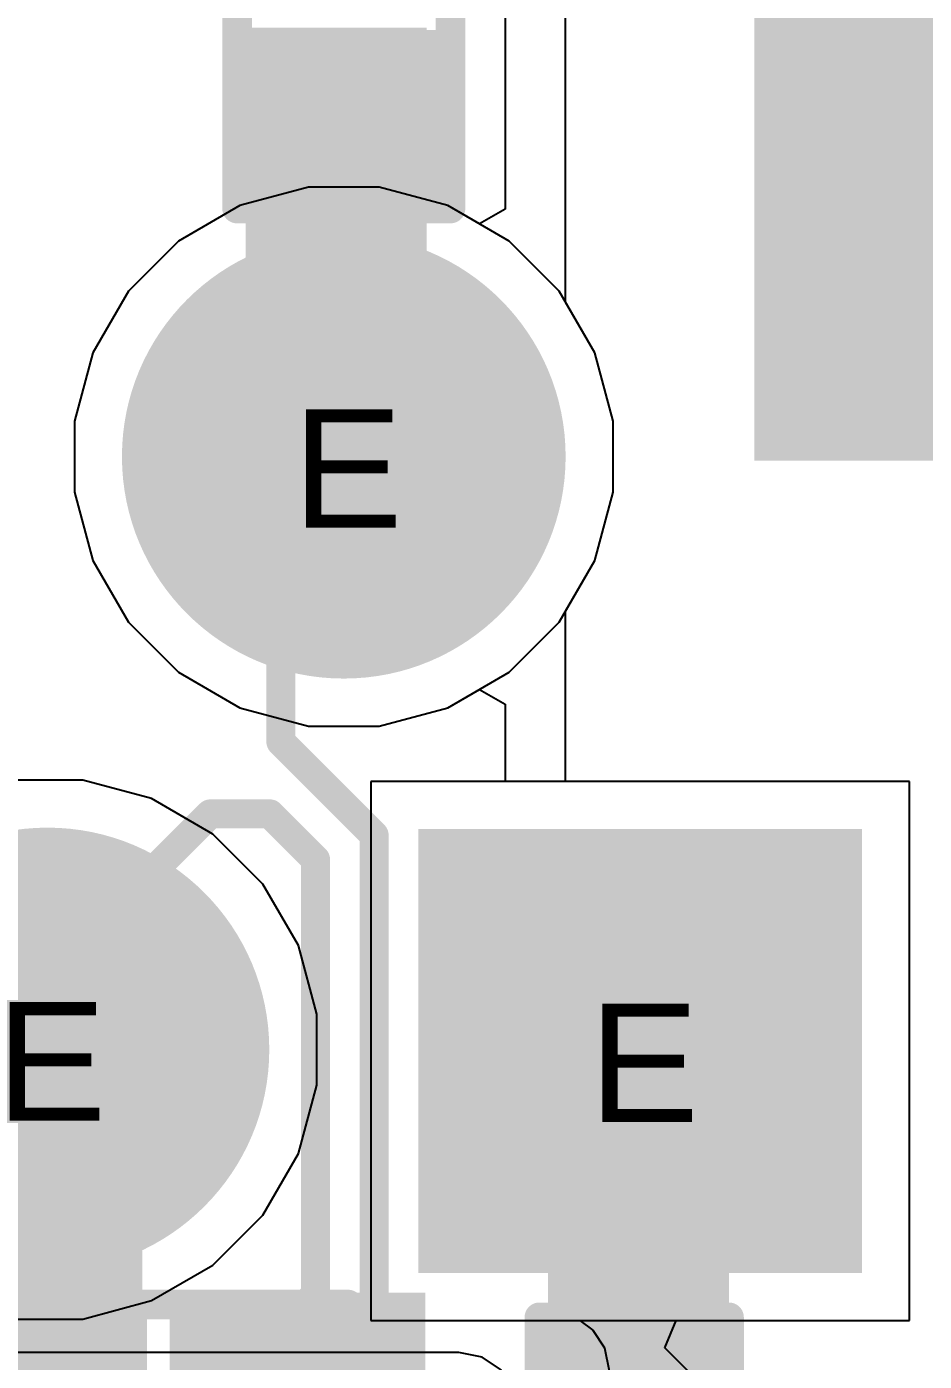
# Model space of a CAD drawing. Header units: inches. Extents: x 0 to 208, y 0 to 213.
# Drawn here: x 4.5181 to 4.6695, y 3.563 to 3.788 of the extents above; entities that cross this region are included whole.
import ezdxf

# ---------------------------------------------------------------- set-up
doc = ezdxf.new("R2010")
doc.units = ezdxf.units.IN
doc.header["$MEASUREMENT"] = 0
for name, color, linetype in [('Bottom Layer', 5, 'Continuous'), ('Bottom Overlay', 54, 'Continuous'), ('Bottom Paste', 16, 'Continuous'), ('Bottom Solder', 6, 'Continuous'), ('Drill Drawing', 1, 'Continuous'), ('L2_GND1', 16, 'Continuous'), ('L3_SIG1', 76, 'Continuous'), ('L4_PWR', 90, 'Continuous'), ('L5_GND2', 156, 'Continuous'), ('L6_SIG2', 130, 'Continuous'), ('L7_GND3', 216, 'Continuous'), ('Multi-Layer', 9, 'Continuous'), ('Pad Holes', 156, 'Continuous'), ('Top Layer', 1, 'Continuous'), ('Top Solder', 216, 'Continuous')]:
    doc.layers.add(name, color=color, linetype=linetype)
doc.styles.add('Arial', font='', dxfattribs={"height": 0.2})
doc.styles.get('Arial').set_extended_font_data('Arial')

# ---------------------------------------------------------------- blocks, each defined once
blk = doc.blocks.new('HR911130C_518')
at = {"layer": 'Bottom Layer'}
h = blk.add_hatch(color=5, dxfattribs=at)
edge = h.paths.add_edge_path()
edge.add_arc((0.175, -0.17238), 0.03543, 0, 360)
h = blk.add_hatch(color=5, dxfattribs=at)
edge = h.paths.add_edge_path()
edge.add_arc((0.125, -0.27238), 0.03543, 0, 360)
blk.add_hatch(color=5, dxfattribs=at).paths.add_polyline_path([(0.26043, -0.30805), (0.18957, -0.30805), (0.18957, -0.23719), (0.26043, -0.23719)])
at = {"layer": 'Bottom Solder'}
h = blk.add_hatch(color=6, dxfattribs=at)
edge = h.paths.add_edge_path()
edge.add_arc((0.175, -0.17238), 0.03743, 0, 360)
h = blk.add_hatch(color=6, dxfattribs=at)
edge = h.paths.add_edge_path()
edge.add_arc((0.125, -0.27238), 0.03743, 0, 360)
blk.add_hatch(color=6, dxfattribs=at).paths.add_polyline_path([(0.26243, -0.31005), (0.18757, -0.31005), (0.18757, -0.23519), (0.26243, -0.23519)])
at = {"layer": 'L2_GND1'}
h = blk.add_hatch(color=16, dxfattribs=at)
edge = h.paths.add_edge_path()
edge.add_arc((0.175, -0.17238), 0.03543, 0, 360)
h = blk.add_hatch(color=16, dxfattribs=at)
edge = h.paths.add_edge_path()
edge.add_arc((0.125, -0.27238), 0.03543, 0, 360)
blk.add_hatch(color=16, dxfattribs=at).paths.add_polyline_path([(0.26043, -0.30805), (0.18957, -0.30805), (0.18957, -0.23719), (0.26043, -0.23719)])
at = {"layer": 'L3_SIG1'}
h = blk.add_hatch(color=76, dxfattribs=at)
edge = h.paths.add_edge_path()
edge.add_arc((0.175, -0.17238), 0.03543, 0, 360)
h = blk.add_hatch(color=76, dxfattribs=at)
edge = h.paths.add_edge_path()
edge.add_arc((0.125, -0.27238), 0.03543, 0, 360)
blk.add_hatch(color=76, dxfattribs=at).paths.add_polyline_path([(0.26043, -0.30805), (0.18957, -0.30805), (0.18957, -0.23719), (0.26043, -0.23719)])
at = {"layer": 'L4_PWR'}
h = blk.add_hatch(color=90, dxfattribs=at)
edge = h.paths.add_edge_path()
edge.add_arc((0.175, -0.17238), 0.03543, 0, 360)
h = blk.add_hatch(color=90, dxfattribs=at)
edge = h.paths.add_edge_path()
edge.add_arc((0.125, -0.27238), 0.03543, 0, 360)
blk.add_hatch(color=90, dxfattribs=at).paths.add_polyline_path([(0.26043, -0.30805), (0.18957, -0.30805), (0.18957, -0.23719), (0.26043, -0.23719)])
at = {"layer": 'L5_GND2'}
h = blk.add_hatch(color=156, dxfattribs=at)
edge = h.paths.add_edge_path()
edge.add_arc((0.175, -0.17238), 0.03543, 0, 360)
h = blk.add_hatch(color=156, dxfattribs=at)
edge = h.paths.add_edge_path()
edge.add_arc((0.125, -0.27238), 0.03543, 0, 360)
blk.add_hatch(color=156, dxfattribs=at).paths.add_polyline_path([(0.26043, -0.30805), (0.18957, -0.30805), (0.18957, -0.23719), (0.26043, -0.23719)])
at = {"layer": 'L6_SIG2'}
h = blk.add_hatch(color=130, dxfattribs=at)
edge = h.paths.add_edge_path()
edge.add_arc((0.175, -0.17238), 0.03543, 0, 360)
h = blk.add_hatch(color=130, dxfattribs=at)
edge = h.paths.add_edge_path()
edge.add_arc((0.125, -0.27238), 0.03543, 0, 360)
blk.add_hatch(color=130, dxfattribs=at).paths.add_polyline_path([(0.26043, -0.30805), (0.18957, -0.30805), (0.18957, -0.23719), (0.26043, -0.23719)])
at = {"layer": 'L7_GND3'}
h = blk.add_hatch(color=216, dxfattribs=at)
edge = h.paths.add_edge_path()
edge.add_arc((0.175, -0.17238), 0.03543, 0, 360)
h = blk.add_hatch(color=216, dxfattribs=at)
edge = h.paths.add_edge_path()
edge.add_arc((0.125, -0.27238), 0.03543, 0, 360)
blk.add_hatch(color=216, dxfattribs=at).paths.add_polyline_path([(0.26043, -0.30805), (0.18957, -0.30805), (0.18957, -0.23719), (0.26043, -0.23719)])
at = {"layer": 'Multi-Layer'}
h = blk.add_hatch(color=9, dxfattribs=at)
edge = h.paths.add_edge_path()
edge.add_arc((0.175, -0.17238), 0.03543, 0, 360)
h = blk.add_hatch(color=9, dxfattribs=at)
edge = h.paths.add_edge_path()
edge.add_arc((0.125, -0.27238), 0.03543, 0, 360)
blk.add_hatch(color=9, dxfattribs=at).paths.add_polyline_path([(0.26043, -0.30805), (0.18957, -0.30805), (0.18957, -0.23719), (0.26043, -0.23719)])
at = {"layer": 'Pad Holes'}
h = blk.add_hatch(color=7, dxfattribs=at)
edge = h.paths.add_edge_path()
edge.add_arc((0.175, -0.17238), 0.01772, 0, 360)
h = blk.add_hatch(color=7, dxfattribs=at)
edge = h.paths.add_edge_path()
edge.add_arc((0.125, -0.27238), 0.01772, 0, 360)
h = blk.add_hatch(color=7, dxfattribs=at)
edge = h.paths.add_edge_path()
edge.add_arc((0.225, -0.27262), 0.01772, 0, 360)
at = {"layer": 'Top Layer'}
h = blk.add_hatch(color=1, dxfattribs=at)
edge = h.paths.add_edge_path()
edge.add_arc((0.175, -0.17238), 0.03543, 0, 360)
h = blk.add_hatch(color=1, dxfattribs=at)
edge = h.paths.add_edge_path()
edge.add_arc((0.125, -0.27238), 0.03543, 0, 360)
blk.add_hatch(color=1, dxfattribs=at).paths.add_polyline_path([(0.26043, -0.30805), (0.18957, -0.30805), (0.18957, -0.23719), (0.26043, -0.23719)])
at = {"layer": 'Top Solder'}
h = blk.add_hatch(color=216, dxfattribs=at)
edge = h.paths.add_edge_path()
edge.add_arc((0.175, -0.17238), 0.03743, 0, 360)
h = blk.add_hatch(color=216, dxfattribs=at)
edge = h.paths.add_edge_path()
edge.add_arc((0.125, -0.27238), 0.03743, 0, 360)
blk.add_hatch(color=216, dxfattribs=at).paths.add_polyline_path([(0.26243, -0.31005), (0.18757, -0.31005), (0.18757, -0.23519), (0.26243, -0.23519)])
blk = doc.blocks.new('DFN1006_2L__B_556')
at = {"layer": 'Bottom Layer'}
for points in [[(-0.02756, 0.01299), (-0.00591, 0.01299), (-0.00591, -0.01299), (-0.02756, -0.01299)], [(0.00591, 0.01299), (0.02756, 0.01299), (0.02756, -0.01299), (0.00591, -0.01299)]]:
    blk.add_hatch(color=5, dxfattribs=at).paths.add_polyline_path(points)
at = {"layer": 'Bottom Overlay'}
blk.add_hatch(color=54, dxfattribs=at).paths.add_polyline_path([(-0.04502, -0.02001), (-0.03202, -0.02001), (-0.03202, 0.01999), (-0.04502, 0.01999)])
at = {"layer": 'Bottom Paste'}
for points in [[(-0.02756, 0.01299), (-0.00591, 0.01299), (-0.00591, -0.01299), (-0.02756, -0.01299)], [(0.00591, 0.01299), (0.02756, 0.01299), (0.02756, -0.01299), (0.00591, -0.01299)]]:
    blk.add_hatch(color=16, dxfattribs=at).paths.add_polyline_path(points)
at = {"layer": 'Bottom Solder'}
for points in [[(-0.03156, 0.01699), (-0.00191, 0.01699), (-0.00191, -0.01699), (-0.03156, -0.01699)], [(0.00191, 0.01699), (0.03156, 0.01699), (0.03156, -0.01699), (0.00191, -0.01699)]]:
    blk.add_hatch(color=6, dxfattribs=at).paths.add_polyline_path(points)
at = {"layer": 'Bottom Overlay'}
for points in [[(0.032, 0.018, 0.005, 0.005, 0), (-0.032, 0.018, 0.005, 0.005, 0)], [(-0.032, 0.018, 0.005, 0.005, 0), (-0.032, -0.018, 0.005, 0.005, 0)], [(0.032, 0.018, 0.005, 0.005, 0), (0.032, -0.018, 0.005, 0.005, 0)], [(0.032, -0.018, 0.005, 0.005, 0), (-0.032, -0.018, 0.005, 0.005, 0)]]:
    blk.add_lwpolyline(points, format="xyseb", dxfattribs=at)
for points in [[(-0.03325, 0.018, 0.0025, 0.0025, 1), (-0.03075, 0.018, 0.0025, 0.0025, 1)], [(-0.03325, 0.018, 0.0025, 0.0025, 1), (-0.03075, 0.018, 0.0025, 0.0025, 1)], [(0.03075, 0.018, 0.0025, 0.0025, 1), (0.03325, 0.018, 0.0025, 0.0025, 1)], [(0.03075, 0.018, 0.0025, 0.0025, 1), (0.03325, 0.018, 0.0025, 0.0025, 1)], [(-0.03325, -0.018, 0.0025, 0.0025, 1), (-0.03075, -0.018, 0.0025, 0.0025, 1)], [(-0.03325, -0.018, 0.0025, 0.0025, 1), (-0.03075, -0.018, 0.0025, 0.0025, 1)], [(0.03075, -0.018, 0.0025, 0.0025, 1), (0.03325, -0.018, 0.0025, 0.0025, 1)], [(0.03075, -0.018, 0.0025, 0.0025, 1), (0.03325, -0.018, 0.0025, 0.0025, 1)]]:
    blk.add_lwpolyline(points, format="xyseb", close=True, dxfattribs=at)
blk = doc.blocks.new('DFN1006_2L__B_557')
at = {"layer": 'Bottom Layer'}
for points in [[(-0.02756, 0.01299), (-0.00591, 0.01299), (-0.00591, -0.01299), (-0.02756, -0.01299)], [(0.00591, 0.01299), (0.02756, 0.01299), (0.02756, -0.01299), (0.00591, -0.01299)]]:
    blk.add_hatch(color=5, dxfattribs=at).paths.add_polyline_path(points)
at = {"layer": 'Bottom Overlay'}
blk.add_hatch(color=54, dxfattribs=at).paths.add_polyline_path([(-0.04502, -0.01998), (-0.03202, -0.01998), (-0.03202, 0.02002), (-0.04502, 0.02002)])
at = {"layer": 'Bottom Paste'}
for points in [[(-0.02756, 0.01299), (-0.00591, 0.01299), (-0.00591, -0.01299), (-0.02756, -0.01299)], [(0.00591, 0.01299), (0.02756, 0.01299), (0.02756, -0.01299), (0.00591, -0.01299)]]:
    blk.add_hatch(color=16, dxfattribs=at).paths.add_polyline_path(points)
at = {"layer": 'Bottom Solder'}
for points in [[(-0.03156, 0.01699), (-0.00191, 0.01699), (-0.00191, -0.01699), (-0.03156, -0.01699)], [(0.00191, 0.01699), (0.03156, 0.01699), (0.03156, -0.01699), (0.00191, -0.01699)]]:
    blk.add_hatch(color=6, dxfattribs=at).paths.add_polyline_path(points)
at = {"layer": 'Bottom Overlay'}
for points in [[(0.032, 0.018, 0.005, 0.005, 0), (-0.032, 0.018, 0.005, 0.005, 0)], [(-0.032, -0.018, 0.005, 0.005, 0), (-0.032, 0.018, 0.005, 0.005, 0)], [(0.032, -0.018, 0.005, 0.005, 0), (0.032, 0.018, 0.005, 0.005, 0)], [(0.032, -0.018, 0.005, 0.005, 0), (-0.032, -0.018, 0.005, 0.005, 0)]]:
    blk.add_lwpolyline(points, format="xyseb", dxfattribs=at)
for points in [[(-0.03325, 0.018, 0.0025, 0.0025, 1), (-0.03075, 0.018, 0.0025, 0.0025, 1)], [(-0.03325, 0.018, 0.0025, 0.0025, 1), (-0.03075, 0.018, 0.0025, 0.0025, 1)], [(0.03075, 0.018, 0.0025, 0.0025, 1), (0.03325, 0.018, 0.0025, 0.0025, 1)], [(0.03075, 0.018, 0.0025, 0.0025, 1), (0.03325, 0.018, 0.0025, 0.0025, 1)], [(-0.03325, -0.018, 0.0025, 0.0025, 1), (-0.03075, -0.018, 0.0025, 0.0025, 1)], [(-0.03325, -0.018, 0.0025, 0.0025, 1), (-0.03075, -0.018, 0.0025, 0.0025, 1)], [(0.03075, -0.018, 0.0025, 0.0025, 1), (0.03325, -0.018, 0.0025, 0.0025, 1)], [(0.03075, -0.018, 0.0025, 0.0025, 1), (0.03325, -0.018, 0.0025, 0.0025, 1)]]:
    blk.add_lwpolyline(points, format="xyseb", close=True, dxfattribs=at)
blk = doc.blocks.new('____0402_B_598')
at = {"layer": 'Bottom Layer'}
for points in [[(-0.0095, 0.0125), (-0.0095, -0.0125), (-0.0275, -0.0125), (-0.0275, 0.0125)], [(0.0275, 0.0125), (0.0275, -0.0125), (0.0095, -0.0125), (0.0095, 0.0125)]]:
    blk.add_hatch(color=5, dxfattribs=at).paths.add_polyline_path(points)
at = {"layer": 'Bottom Paste'}
for points in [[(-0.0095, 0.0125), (-0.0095, -0.0125), (-0.0275, -0.0125), (-0.0275, 0.0125)], [(0.0275, 0.0125), (0.0275, -0.0125), (0.0095, -0.0125), (0.0095, 0.0125)]]:
    blk.add_hatch(color=16, dxfattribs=at).paths.add_polyline_path(points)
at = {"layer": 'Bottom Solder'}
for points in [[(-0.00714, 0.01486), (-0.00714, -0.01486), (-0.02986, -0.01486), (-0.02986, 0.01486)], [(0.02986, 0.01486), (0.02986, -0.01486), (0.00714, -0.01486), (0.00714, 0.01486)]]:
    blk.add_hatch(color=6, dxfattribs=at).paths.add_polyline_path(points)
at = {"layer": 'Bottom Overlay'}
for points in [[(-0.031, 0.016, 0.005, 0.005, 0), (-0.031, -0.016, 0.005, 0.005, 0)], [(-0.031, 0.016, 0.005, 0.005, 0), (-0.011, 0.016, 0.005, 0.005, 0)], [(0.011, 0.016, 0.005, 0.005, 0), (0.031, 0.016, 0.005, 0.005, 0)], [(0.031, 0.016, 0.005, 0.005, 0), (0.031, -0.016, 0.005, 0.005, 0)], [(-0.031, -0.016, 0.005, 0.005, 0), (-0.011, -0.016, 0.005, 0.005, 0)], [(0.011, -0.016, 0.005, 0.005, 0), (0.031, -0.016, 0.005, 0.005, 0)]]:
    blk.add_lwpolyline(points, format="xyseb", dxfattribs=at)
for points in [[(-0.03225, 0.016, 0.0025, 0.0025, 1), (-0.02975, 0.016, 0.0025, 0.0025, 1)], [(-0.03225, 0.016, 0.0025, 0.0025, 1), (-0.02975, 0.016, 0.0025, 0.0025, 1)], [(-0.01225, 0.016, 0.0025, 0.0025, 1), (-0.00975, 0.016, 0.0025, 0.0025, 1)], [(0.00975, 0.016, 0.0025, 0.0025, 1), (0.01225, 0.016, 0.0025, 0.0025, 1)], [(0.02975, 0.016, 0.0025, 0.0025, 1), (0.03225, 0.016, 0.0025, 0.0025, 1)], [(0.02975, 0.016, 0.0025, 0.0025, 1), (0.03225, 0.016, 0.0025, 0.0025, 1)], [(-0.03225, -0.016, 0.0025, 0.0025, 1), (-0.02975, -0.016, 0.0025, 0.0025, 1)], [(-0.03225, -0.016, 0.0025, 0.0025, 1), (-0.02975, -0.016, 0.0025, 0.0025, 1)], [(-0.01225, -0.016, 0.0025, 0.0025, 1), (-0.00975, -0.016, 0.0025, 0.0025, 1)], [(0.00975, -0.016, 0.0025, 0.0025, 1), (0.01225, -0.016, 0.0025, 0.0025, 1)], [(0.02975, -0.016, 0.0025, 0.0025, 1), (0.03225, -0.016, 0.0025, 0.0025, 1)], [(0.02975, -0.016, 0.0025, 0.0025, 1), (0.03225, -0.016, 0.0025, 0.0025, 1)]]:
    blk.add_lwpolyline(points, format="xyseb", close=True, dxfattribs=at)

msp = doc.modelspace()

# ---------------------------------------------------------------- hatches: boundary and pattern name
at = {"layer": 'Bottom Layer'}
for points in [[(4.64084, 3.71485), (4.78339, 3.71485), (4.78339, 3.89267), (4.64084, 3.89267)], [(4.55501, 3.70253), (4.58558, 3.70253), (4.58558, 3.7879), (4.55501, 3.7879)], [(4.60601, 3.54887), (4.63658, 3.54887), (4.63658, 3.63324), (4.60601, 3.63324)], [(4.50701, 3.54153), (4.53758, 3.54153), (4.53758, 3.6269), (4.50701, 3.6269)]]:
    msp.add_hatch(color=5, dxfattribs=at).paths.add_polyline_path(points)

# ---------------------------------------------------------------- linework, layer by layer
at = {"layer": 'L2_GND1'}
for p, q in [((4.5656, 3.76096), (4.55405, 3.75786)), ((4.57756, 3.76096), (4.5656, 3.76096)), ((4.58912, 3.75786), (4.57756, 3.76096)), ((4.55405, 3.75786), (4.54369, 3.75188)), ((4.59948, 3.75188), (4.58912, 3.75786)), ((4.54369, 3.75188), (4.53523, 3.74342)), ((4.60794, 3.74342), (4.59948, 3.75188)), ((4.53523, 3.74342), (4.52925, 3.73306)), ((4.61392, 3.73306), (4.60794, 3.74342)), ((4.52925, 3.73306), (4.52615, 3.72151)), ((4.61701, 3.72151), (4.61392, 3.73306)), ((4.52615, 3.72151), (4.52615, 3.70954)), ((4.61701, 3.70954), (4.61701, 3.72151)), ((4.52615, 3.70954), (4.52925, 3.69799)), ((4.61392, 3.69799), (4.61701, 3.70954)), ((4.52925, 3.69799), (4.53523, 3.68763)), ((4.60794, 3.68763), (4.61392, 3.69799)), ((4.53523, 3.68763), (4.54369, 3.67917)), ((4.59948, 3.67917), (4.60794, 3.68763)), ((4.54369, 3.67917), (4.55405, 3.67319)), ((4.58912, 3.67319), (4.59948, 3.67917)), ((4.55405, 3.67319), (4.5656, 3.67009)), ((4.57756, 3.67009), (4.58912, 3.67319)), ((4.5656, 3.67009), (4.57756, 3.67009)), ((4.52756, 3.66096), (4.5156, 3.66096)), ((4.53912, 3.65786), (4.52756, 3.66096)), ((4.66701, 3.66072), (4.57615, 3.66072)), ((4.57615, 3.66072), (4.57615, 3.56985)), ((4.66701, 3.56985), (4.66701, 3.66072)), ((4.54948, 3.65188), (4.53912, 3.65786)), ((4.55794, 3.64342), (4.54948, 3.65188)), ((4.56392, 3.63306), (4.55794, 3.64342)), ((4.56701, 3.62151), (4.56392, 3.63306)), ((4.56701, 3.60954), (4.56701, 3.62151)), ((4.56392, 3.59799), (4.56701, 3.60954)), ((4.55794, 3.58763), (4.56392, 3.59799)), ((4.54948, 3.57917), (4.55794, 3.58763)), ((4.53912, 3.57319), (4.54948, 3.57917)), ((4.52756, 3.57009), (4.53912, 3.57319)), ((4.5156, 3.57009), (4.52756, 3.57009)), ((4.57615, 3.56985), (4.66701, 3.56985))]:
    msp.add_line(p, q, dxfattribs=at)
at = {"layer": 'L3_SIG1'}
for p, q in [((4.5656, 3.76096), (4.55405, 3.75786)), ((4.57756, 3.76096), (4.5656, 3.76096)), ((4.58912, 3.75786), (4.57756, 3.76096)), ((4.55405, 3.75786), (4.54369, 3.75188)), ((4.59948, 3.75188), (4.58912, 3.75786)), ((4.54369, 3.75188), (4.53523, 3.74342)), ((4.60794, 3.74342), (4.59948, 3.75188)), ((4.53523, 3.74342), (4.52925, 3.73306)), ((4.61392, 3.73306), (4.60794, 3.74342)), ((4.52925, 3.73306), (4.52615, 3.72151)), ((4.61701, 3.72151), (4.61392, 3.73306)), ((4.52615, 3.72151), (4.52615, 3.70954)), ((4.61701, 3.70954), (4.61701, 3.72151)), ((4.52615, 3.70954), (4.52925, 3.69799)), ((4.61392, 3.69799), (4.61701, 3.70954)), ((4.52925, 3.69799), (4.53523, 3.68763)), ((4.60794, 3.68763), (4.61392, 3.69799)), ((4.53523, 3.68763), (4.54369, 3.67917)), ((4.59948, 3.67917), (4.60794, 3.68763)), ((4.54369, 3.67917), (4.55405, 3.67319)), ((4.58912, 3.67319), (4.59948, 3.67917)), ((4.55405, 3.67319), (4.5656, 3.67009)), ((4.57756, 3.67009), (4.58912, 3.67319)), ((4.5656, 3.67009), (4.57756, 3.67009)), ((4.52756, 3.66096), (4.5156, 3.66096)), ((4.53912, 3.65786), (4.52756, 3.66096)), ((4.66701, 3.66072), (4.57615, 3.66072)), ((4.57615, 3.66072), (4.57615, 3.56985)), ((4.66701, 3.56985), (4.66701, 3.66072)), ((4.54948, 3.65188), (4.53912, 3.65786)), ((4.55794, 3.64342), (4.54948, 3.65188)), ((4.56392, 3.63306), (4.55794, 3.64342)), ((4.56701, 3.62151), (4.56392, 3.63306)), ((4.56701, 3.60954), (4.56701, 3.62151)), ((4.56392, 3.59799), (4.56701, 3.60954)), ((4.55794, 3.58763), (4.56392, 3.59799)), ((4.54948, 3.57917), (4.55794, 3.58763)), ((4.53912, 3.57319), (4.54948, 3.57917)), ((4.52756, 3.57009), (4.53912, 3.57319)), ((4.5156, 3.57009), (4.52756, 3.57009)), ((4.57615, 3.56985), (4.66701, 3.56985)), ((4.591, 3.56443), (4.44456, 3.56443)), ((4.5949, 3.56365), (4.591, 3.56443)), ((4.59821, 3.56144), (4.5949, 3.56365))]:
    msp.add_line(p, q, dxfattribs=at)
at = {"layer": 'L4_PWR'}
for p, q in [((4.5988, 3.88854), (4.5988, 3.75727)), ((4.609, 3.74158), (4.609, 3.88854)), ((4.5656, 3.76096), (4.55405, 3.75786)), ((4.57756, 3.76096), (4.5656, 3.76096)), ((4.58912, 3.75786), (4.57756, 3.76096)), ((4.55405, 3.75786), (4.54369, 3.75188)), ((4.59447, 3.75477), (4.58912, 3.75786)), ((4.5988, 3.75727), (4.59447, 3.75477)), ((4.54369, 3.75188), (4.53523, 3.74342)), ((4.53523, 3.74342), (4.52925, 3.73306)), ((4.61392, 3.73306), (4.609, 3.74158)), ((4.52925, 3.73306), (4.52615, 3.72151)), ((4.61701, 3.72151), (4.61392, 3.73306)), ((4.52615, 3.72151), (4.52615, 3.70954)), ((4.61701, 3.70954), (4.61701, 3.72151)), ((4.52615, 3.70954), (4.52925, 3.69799)), ((4.61392, 3.69799), (4.61701, 3.70954)), ((4.52925, 3.69799), (4.53523, 3.68763)), ((4.609, 3.68947), (4.61392, 3.69799)), ((4.609, 3.66072), (4.609, 3.68947)), ((4.53523, 3.68763), (4.54369, 3.67917)), ((4.54369, 3.67917), (4.55405, 3.67319)), ((4.58912, 3.67319), (4.59447, 3.67628)), ((4.59447, 3.67628), (4.5988, 3.67378)), ((4.5988, 3.67378), (4.5988, 3.66072)), ((4.55405, 3.67319), (4.5656, 3.67009)), ((4.57756, 3.67009), (4.58912, 3.67319)), ((4.5656, 3.67009), (4.57756, 3.67009)), ((4.52756, 3.66096), (4.5156, 3.66096)), ((4.53912, 3.65786), (4.52756, 3.66096)), ((4.5988, 3.66072), (4.57615, 3.66072)), ((4.57615, 3.66072), (4.57615, 3.56985)), ((4.66701, 3.66072), (4.609, 3.66072)), ((4.66701, 3.56985), (4.66701, 3.66072)), ((4.54948, 3.65188), (4.53912, 3.65786)), ((4.55794, 3.64342), (4.54948, 3.65188)), ((4.56392, 3.63306), (4.55794, 3.64342)), ((4.56701, 3.62151), (4.56392, 3.63306)), ((4.56701, 3.60954), (4.56701, 3.62151)), ((4.56392, 3.59799), (4.56701, 3.60954)), ((4.55794, 3.58763), (4.56392, 3.59799)), ((4.54948, 3.57917), (4.55794, 3.58763)), ((4.53912, 3.57319), (4.54948, 3.57917)), ((4.52756, 3.57009), (4.53912, 3.57319)), ((4.5156, 3.57009), (4.52756, 3.57009)), ((4.57615, 3.56985), (4.61139, 3.56985)), ((4.61139, 3.56985), (4.61359, 3.5682)), ((4.62577, 3.56523), (4.62768, 3.56985)), ((4.62768, 3.56985), (4.66701, 3.56985)), ((4.61359, 3.5682), (4.61557, 3.56523)), ((4.61557, 3.56523), (4.61635, 3.56133)), ((4.6485, 3.5425), (4.62577, 3.56523))]:
    msp.add_line(p, q, dxfattribs=at)
at = {"layer": 'L5_GND2'}
for p, q in [((4.5656, 3.76096), (4.55405, 3.75786)), ((4.57756, 3.76096), (4.5656, 3.76096)), ((4.58912, 3.75786), (4.57756, 3.76096)), ((4.55405, 3.75786), (4.54369, 3.75188)), ((4.59948, 3.75188), (4.58912, 3.75786)), ((4.54369, 3.75188), (4.53523, 3.74342)), ((4.60794, 3.74342), (4.59948, 3.75188)), ((4.53523, 3.74342), (4.52925, 3.73306)), ((4.61392, 3.73306), (4.60794, 3.74342)), ((4.52925, 3.73306), (4.52615, 3.72151)), ((4.61701, 3.72151), (4.61392, 3.73306)), ((4.52615, 3.72151), (4.52615, 3.70954)), ((4.61701, 3.70954), (4.61701, 3.72151)), ((4.52615, 3.70954), (4.52925, 3.69799)), ((4.61392, 3.69799), (4.61701, 3.70954)), ((4.52925, 3.69799), (4.53523, 3.68763)), ((4.60794, 3.68763), (4.61392, 3.69799)), ((4.53523, 3.68763), (4.54369, 3.67917)), ((4.59948, 3.67917), (4.60794, 3.68763)), ((4.54369, 3.67917), (4.55405, 3.67319)), ((4.58912, 3.67319), (4.59948, 3.67917)), ((4.55405, 3.67319), (4.5656, 3.67009)), ((4.57756, 3.67009), (4.58912, 3.67319)), ((4.5656, 3.67009), (4.57756, 3.67009)), ((4.52756, 3.66096), (4.5156, 3.66096)), ((4.53912, 3.65786), (4.52756, 3.66096)), ((4.66701, 3.66072), (4.57615, 3.66072)), ((4.57615, 3.66072), (4.57615, 3.56985)), ((4.66701, 3.56985), (4.66701, 3.66072)), ((4.54948, 3.65188), (4.53912, 3.65786)), ((4.55794, 3.64342), (4.54948, 3.65188)), ((4.56392, 3.63306), (4.55794, 3.64342)), ((4.56701, 3.62151), (4.56392, 3.63306)), ((4.56701, 3.60954), (4.56701, 3.62151)), ((4.56392, 3.59799), (4.56701, 3.60954)), ((4.55794, 3.58763), (4.56392, 3.59799)), ((4.54948, 3.57917), (4.55794, 3.58763)), ((4.53912, 3.57319), (4.54948, 3.57917)), ((4.52756, 3.57009), (4.53912, 3.57319)), ((4.5156, 3.57009), (4.52756, 3.57009)), ((4.57615, 3.56985), (4.66701, 3.56985))]:
    msp.add_line(p, q, dxfattribs=at)
at = {"layer": 'L6_SIG2'}
for p, q in [((4.5656, 3.76096), (4.55405, 3.75786)), ((4.57756, 3.76096), (4.5656, 3.76096)), ((4.58912, 3.75786), (4.57756, 3.76096)), ((4.55405, 3.75786), (4.54369, 3.75188)), ((4.59948, 3.75188), (4.58912, 3.75786)), ((4.54369, 3.75188), (4.53523, 3.74342)), ((4.60794, 3.74342), (4.59948, 3.75188)), ((4.53523, 3.74342), (4.52925, 3.73306)), ((4.61392, 3.73306), (4.60794, 3.74342)), ((4.52925, 3.73306), (4.52615, 3.72151)), ((4.61701, 3.72151), (4.61392, 3.73306)), ((4.52615, 3.72151), (4.52615, 3.70954)), ((4.61701, 3.70954), (4.61701, 3.72151)), ((4.52615, 3.70954), (4.52925, 3.69799)), ((4.61392, 3.69799), (4.61701, 3.70954)), ((4.52925, 3.69799), (4.53523, 3.68763)), ((4.60794, 3.68763), (4.61392, 3.69799)), ((4.53523, 3.68763), (4.54369, 3.67917)), ((4.59948, 3.67917), (4.60794, 3.68763)), ((4.54369, 3.67917), (4.55405, 3.67319)), ((4.58912, 3.67319), (4.59948, 3.67917)), ((4.55405, 3.67319), (4.5656, 3.67009)), ((4.57756, 3.67009), (4.58912, 3.67319)), ((4.5656, 3.67009), (4.57756, 3.67009)), ((4.52756, 3.66096), (4.5156, 3.66096)), ((4.53912, 3.65786), (4.52756, 3.66096)), ((4.66701, 3.66072), (4.57615, 3.66072)), ((4.57615, 3.66072), (4.57615, 3.56985)), ((4.66701, 3.56985), (4.66701, 3.66072)), ((4.54948, 3.65188), (4.53912, 3.65786)), ((4.55794, 3.64342), (4.54948, 3.65188)), ((4.56392, 3.63306), (4.55794, 3.64342)), ((4.56701, 3.62151), (4.56392, 3.63306)), ((4.56701, 3.60954), (4.56701, 3.62151)), ((4.56392, 3.59799), (4.56701, 3.60954)), ((4.55794, 3.58763), (4.56392, 3.59799)), ((4.54948, 3.57917), (4.55794, 3.58763)), ((4.53912, 3.57319), (4.54948, 3.57917)), ((4.52756, 3.57009), (4.53912, 3.57319)), ((4.5156, 3.57009), (4.52756, 3.57009)), ((4.57615, 3.56985), (4.66701, 3.56985))]:
    msp.add_line(p, q, dxfattribs=at)
at = {"layer": 'L7_GND3'}
for p, q in [((4.5656, 3.76096), (4.55405, 3.75786)), ((4.57756, 3.76096), (4.5656, 3.76096)), ((4.58912, 3.75786), (4.57756, 3.76096)), ((4.55405, 3.75786), (4.54369, 3.75188)), ((4.59948, 3.75188), (4.58912, 3.75786)), ((4.54369, 3.75188), (4.53523, 3.74342)), ((4.60794, 3.74342), (4.59948, 3.75188)), ((4.53523, 3.74342), (4.52925, 3.73306)), ((4.61392, 3.73306), (4.60794, 3.74342)), ((4.52925, 3.73306), (4.52615, 3.72151)), ((4.61701, 3.72151), (4.61392, 3.73306)), ((4.52615, 3.72151), (4.52615, 3.70954)), ((4.61701, 3.70954), (4.61701, 3.72151)), ((4.52615, 3.70954), (4.52925, 3.69799)), ((4.61392, 3.69799), (4.61701, 3.70954)), ((4.52925, 3.69799), (4.53523, 3.68763)), ((4.60794, 3.68763), (4.61392, 3.69799)), ((4.53523, 3.68763), (4.54369, 3.67917)), ((4.59948, 3.67917), (4.60794, 3.68763)), ((4.54369, 3.67917), (4.55405, 3.67319)), ((4.58912, 3.67319), (4.59948, 3.67917)), ((4.55405, 3.67319), (4.5656, 3.67009)), ((4.57756, 3.67009), (4.58912, 3.67319)), ((4.5656, 3.67009), (4.57756, 3.67009)), ((4.52756, 3.66096), (4.5156, 3.66096)), ((4.53912, 3.65786), (4.52756, 3.66096)), ((4.66701, 3.66072), (4.57615, 3.66072)), ((4.57615, 3.66072), (4.57615, 3.56985)), ((4.66701, 3.56985), (4.66701, 3.66072)), ((4.54948, 3.65188), (4.53912, 3.65786)), ((4.55794, 3.64342), (4.54948, 3.65188)), ((4.56392, 3.63306), (4.55794, 3.64342)), ((4.56701, 3.62151), (4.56392, 3.63306)), ((4.56701, 3.60954), (4.56701, 3.62151)), ((4.56392, 3.59799), (4.56701, 3.60954)), ((4.55794, 3.58763), (4.56392, 3.59799)), ((4.54948, 3.57917), (4.55794, 3.58763)), ((4.53912, 3.57319), (4.54948, 3.57917)), ((4.52756, 3.57009), (4.53912, 3.57319)), ((4.5156, 3.57009), (4.52756, 3.57009)), ((4.57615, 3.56985), (4.66701, 3.56985))]:
    msp.add_line(p, q, dxfattribs=at)
at = {"layer": 'Top Layer'}
for points in [[(4.56096, 3.70491, 0.00489, 0.00489, 0), (4.57158, 3.71553, 0.00489, 0.00489, 0)], [(4.56096, 3.66743, 0.00489, 0.00489, 0), (4.56096, 3.70491, 0.00489, 0.00489, 0)], [(4.56096, 3.66743, 0.00489, 0.00489, 0), (4.5767, 3.65168, 0.00489, 0.00489, 0)], [(4.52158, 3.62782, 0.00489, 0.00489, 0), (4.54904, 3.65528, 0.00489, 0.00489, 0)], [(4.54904, 3.65528, 0.00489, 0.00489, 0), (4.55913, 3.65528, 0.00489, 0.00489, 0)], [(4.55913, 3.65528, 0.00489, 0.00489, 0), (4.56682, 3.64759, 0.00489, 0.00489, 0)], [(4.5767, 3.57016, 0.00489, 0.00489, 0), (4.5767, 3.65168, 0.00489, 0.00489, 0)], [(4.56682, 3.57425, 0.00489, 0.00489, 0), (4.56682, 3.64759, 0.00489, 0.00489, 0)], [(4.52158, 3.61553, 0.00489, 0.00489, 0), (4.52158, 3.62782, 0.00489, 0.00489, 0)], [(4.55305, 3.56049, 0.00489, 0.00489, 0), (4.56682, 3.57425, 0.00489, 0.00489, 0)], [(4.55714, 3.5506, 0.00489, 0.00489, 0), (4.5767, 3.57016, 0.00489, 0.00489, 0)]]:
    msp.add_lwpolyline(points, format="xyseb", dxfattribs=at)
for points in [[(4.57036, 3.71553, 0.00244, 0.00244, 1), (4.5728, 3.71553, 0.00244, 0.00244, 1)], [(4.55974, 3.70491, 0.00244, 0.00244, 1), (4.56218, 3.70491, 0.00244, 0.00244, 1)], [(4.55974, 3.70491, 0.00244, 0.00244, 1), (4.56218, 3.70491, 0.00244, 0.00244, 1)], [(4.55974, 3.66743, 0.00244, 0.00244, 1), (4.56218, 3.66743, 0.00244, 0.00244, 1)], [(4.55974, 3.66743, 0.00244, 0.00244, 1), (4.56218, 3.66743, 0.00244, 0.00244, 1)], [(4.54782, 3.65528, 0.00244, 0.00244, 1), (4.55026, 3.65528, 0.00244, 0.00244, 1)], [(4.54782, 3.65528, 0.00244, 0.00244, 1), (4.55026, 3.65528, 0.00244, 0.00244, 1)], [(4.5579, 3.65528, 0.00244, 0.00244, 1), (4.56035, 3.65528, 0.00244, 0.00244, 1)], [(4.5579, 3.65528, 0.00244, 0.00244, 1), (4.56035, 3.65528, 0.00244, 0.00244, 1)], [(4.57548, 3.65168, 0.00244, 0.00244, 1), (4.57793, 3.65168, 0.00244, 0.00244, 1)], [(4.57548, 3.65168, 0.00244, 0.00244, 1), (4.57793, 3.65168, 0.00244, 0.00244, 1)], [(4.56559, 3.64759, 0.00244, 0.00244, 1), (4.56804, 3.64759, 0.00244, 0.00244, 1)], [(4.56559, 3.64759, 0.00244, 0.00244, 1), (4.56804, 3.64759, 0.00244, 0.00244, 1)], [(4.52036, 3.62782, 0.00244, 0.00244, 1), (4.5228, 3.62782, 0.00244, 0.00244, 1)], [(4.52036, 3.62782, 0.00244, 0.00244, 1), (4.5228, 3.62782, 0.00244, 0.00244, 1)], [(4.52036, 3.61553, 0.00244, 0.00244, 1), (4.5228, 3.61553, 0.00244, 0.00244, 1)], [(4.56559, 3.57425, 0.00244, 0.00244, 1), (4.56804, 3.57425, 0.00244, 0.00244, 1)], [(4.56559, 3.57425, 0.00244, 0.00244, 1), (4.56804, 3.57425, 0.00244, 0.00244, 1)], [(4.57548, 3.57016, 0.00244, 0.00244, 1), (4.57793, 3.57016, 0.00244, 0.00244, 1)], [(4.57548, 3.57016, 0.00244, 0.00244, 1), (4.57793, 3.57016, 0.00244, 0.00244, 1)]]:
    msp.add_lwpolyline(points, format="xyseb", close=True, dxfattribs=at)

# ---------------------------------------------------------------- block references
msp.add_blockref('HR911130C_518', (4.39658, 3.88791))
for name, p, rotation in [('DFN1006_2L__B_557', (4.57158, 3.78937), 270), ('DFN1006_2L__B_556', (4.54031, 3.55453), 180), ('____0402_B_598', (4.62058, 3.53937), 90)]:
    msp.add_blockref(name, p, dxfattribs=dict(rotation=rotation))

# ---------------------------------------------------------------- texts
at = {"layer": 'Drill Drawing', "style": 'Arial'}
for p in [(4.56292, 3.70353), (4.51292, 3.60353), (4.61292, 3.60329)]:
    msp.add_text('E', height=0.02, dxfattribs=at).set_placement(p)

doc.saveas('drawing.dxf')
